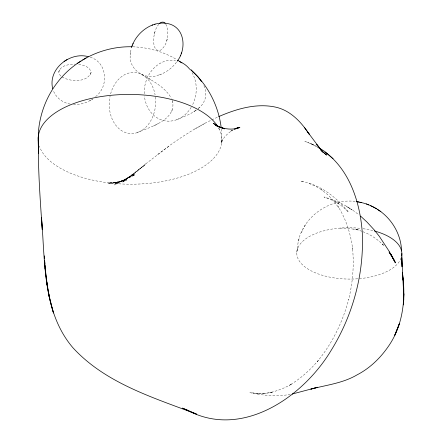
<?xml version="1.0" encoding="UTF-8"?>
<svg xmlns="http://www.w3.org/2000/svg" width="442" height="442" viewBox="0 0 442 442"><rect width="100%" height="100%" fill="white"/><g stroke="black" fill="none" stroke-linecap="round" stroke-linejoin="round"><path stroke-width="0.33" stroke-dasharray="2.21 1.66" d="M158.949 74.93C145.07 80.991 127.749 69.14 130.39 53.692M130.545 52.255L131.141 48.918M130.285 54.697L130.644 51.333M299.157 238.68L298.284 241.111L296.814 252.155L298.184 247.249M158.8 24.249C155.965 27.542 154.656 31.852 153.987 36.084C153.368 41.156 152.949 50.233 159.512 50.88C168.126 45.741 169.844 32.1 165.573 23.614M154.871 31.979L154.363 34.006M166.645 41.007L167.148 38.979M60.758 76.063L59.239 74.063L58.786 71.974C60.521 65.134 69.35 64.267 75.234 64.107M62.04 76.974C70.156 81.831 86.997 82.941 91.074 72.543C90.196 66.615 83.002 64.946 77.985 64.283M58.786 71.974L59.432 69.847M90.428 74.676L91.074 72.543M137.037 132.705C149.529 127.053 175.91 120.506 172.678 101.649M301.333 232.741L303.433 228.227M298.284 241.111C303.93 216.094 329.726 198.243 355.036 201.414M172.037 110.406L172.352 109.704M171.601 111.401L171.982 110.533M304.339 226.658L305.56 224.53M176.474 62.234C171.921 68.295 165.523 73.04 158.214 75.184M198.331 108.439C205.58 103.218 208.154 92.87 203.53 85.085M95.56 96.665C109.285 86.488 107.301 61.83 89.842 57.123M134.003 173.938L145.744 163.883L170.01 145.236L182.463 136.644L193.878 129.495L204.795 123.384M145.744 163.883L122.412 182.447L144.81 165.076L122.738 181.607L133.86 173.778L123.241 180.839L134.246 174.049L123.876 180.154L134.639 174.375L114.478 184.971L125.097 179.369L124.467 179.679L135.086 174.872L115.246 183.789L125.732 179.325L116.008 182.85L126.357 179.656L116.732 182.27L126.837 180.27L107.92 183.679L117.721 182.314L108.395 183.049L118.02 182.855L108.71 182.773M198.265 108.489L199.524 107.423M157.595 154.496L169.385 145.893M176.64 119.749L190.005 114.014L196.403 109.997M193.773 111.832L195.32 110.754M195.535 110.599L196.475 109.942M73.405 104.5C80.24 104.898 87.118 102.82 92.721 98.92L91.317 99.787M89.715 100.787L91.035 99.964M194.767 129.031L205.784 122.815L218.116 116.859M153.783 125.882L155.391 125.031M156.695 124.34L158.17 123.556M233.039 129.965L230.199 131.445L232.315 130.307C227.691 133.495 222.934 137.429 221.436 143.092L222.21 139.114L221.646 143.042L221.89 139.727L221.337 128.672M160.639 74.339L161.264 74.123M270.023 392.612L273.117 392.148L262.277 393.811C272.775 392.739 282.858 389.131 291.985 383.91L289.366 385.325C300.472 378.766 310.14 370.042 318.45 360.219L317.113 361.843C332.191 343.638 342.771 321.947 348.766 299.129L348.655 299.472C352.771 282.515 354.307 264.896 352.44 247.52L352.666 249.073C350.766 234.056 346.191 219.249 338.019 206.431L338.92 207.95L333.704 200.95L327.809 194.778L321.317 189.557L322.61 190.414L315.582 186.226L308.184 183.126M290.317 394.308C276.891 397.015 263.128 395.496 249.907 392.64L260.763 393.855L252.99 392.977M257.675 393.513L265.449 393.319M339.97 228.1L347.871 228.304L358.832 229.973L353.379 228.973M132.865 46.808C148.214 47.355 163.441 51.675 176.667 59.51M70.123 104.08C62.587 102.743 55.637 97.483 53.162 90.113M303.212 181.828L300.538 181.148C320.19 184.347 336.384 197.187 348.639 212.232L342.335 206.458L335.555 201.558L338.616 203.718L331.428 199.861L324.019 196.999C333.937 199.917 343.661 203.773 352.081 209.889L346.423 206.386L353.677 210.851L358.981 214.9M356.114 229.431L361.683 231.238M362.871 231.718C371.208 234.724 378.639 240.028 384.662 246.47M141.302 74.278C152.23 80.61 164.838 86.803 171.352 98.246M148.893 78.538L150.7 79.549M317.124 146.711L315.4 145.639L304.875 141.258L314.035 145.142L310.682 143.252L318.472 148.136M383.424 245.012L382.28 243.962L383.932 245.531M218.453 127.699L219.619 129.843M172.883 102.406L172.386 100.605L172.64 101.538M110.61 93.892A30.608 23.177 -85.6 0 1 133.86 72.449A30.608 23.177 -85.6 0 1 155.098 94.919M155.413 97.047A30.608 23.177 -85.6 0 1 131.053 133.589A30.608 23.177 -85.6 0 1 110.102 95.997M192.027 72.576A30.608 25.857 -80 0 1 192.231 105.461M191.182 107.329A30.608 25.857 -80 0 1 163.546 120.539A30.608 25.857 -80 0 1 144.401 95.903M144.258 93.748A30.608 25.857 -80 0 1 175.59 60.543M401.098 257.99A52.537 25.669 0.4 0 1 339.638 278.587A52.537 25.669 0.4 0 1 297.836 248.023A52.537 25.669 0.4 0 1 360.628 228.392M363.053 228.696A52.537 25.669 0.4 0 1 373.739 230.801M218.823 128.268A91.864 44.885 0.4 0 1 149.087 183.325A91.864 44.885 0.4 0 1 39.321 145.982"/><path stroke-width="0.66" d="M401.85 253.415L402.038 266.786L401.75 257.703L402.971 280.013L402.364 272.233C406.01 297.842 403.38 325.323 387.982 346.942C380.021 358.396 369.606 368.385 357.153 374.822C343.031 383.186 326.467 385.037 310.864 389.109L317.798 387.247L292.223 394.026M182.319 408.065L196.491 414.088C152.938 397.474 105.378 383.175 72.864 347.683C42.404 311.93 45.222 261.559 41.515 217.525L42.266 229.779C39.968 196.513 37.476 163.131 38.614 129.777C40.415 112.577 46.913 95.908 57.565 82.262C74.864 59.62 103.207 46.211 131.644 46.758M131.512 47.708C136.125 31.857 154.081 18.813 170.634 24.36C185.518 29.796 186.06 50.239 177.176 61.223M132.843 44.101L133.103 43.46M131.882 46.493L132.186 45.747M180.259 55.841L180.518 55.2M181.176 53.548L181.48 52.802M159.59 23.476C161.026 21.923 163.8 21.431 165.22 23.277M88.278 56.664C69.803 51.493 47.747 69.14 52.709 88.715M64.062 61.46L65.466 60.593M65.748 60.416L67.068 59.598M82.626 60.079L86.168 57.891M77.123 63.504L81.074 61.062M234.177 129.373L238.702 127.324L235.006 128.898L239.895 127.489C231.917 130.534 223.094 128.937 215.558 125.395L224.602 128.837L219.138 126.815L213.348 123.357L217.028 125.627M218.746 116.594C236.619 108.854 256.703 102.798 276.239 107.273C290.902 110.782 301.577 122.478 309.533 134.644L304.444 127.517M152.092 25.177L152.717 24.962M154.407 24.371L155.142 24.117M356.202 201.58L358.749 202.005M359.633 202.182C365.551 203.342 371.352 205.513 376.418 208.801M357.374 201.745L361.412 202.519M182.789 408.259L188.187 410.546M370.689 205.773C388.407 213.348 401.054 231.602 401.557 250.94M366.374 203.928L368.744 204.955M187.331 410.198C241.741 439.481 302.897 397.281 330.925 350.738C352.838 315.588 364.285 273.769 362.258 232.332C360.053 202.541 349.942 170.667 325.179 152.015M319.997 148.495L324.019 150.993L333.091 158.75M377.672 209.596L380.877 211.624M177.723 60.184L181.922 62.869M320.544 149.805L326.588 155.076L323.301 152.186L316.638 144.484L322.693 152.114L307.461 131.738M190.684 69.786C207.674 84.483 218.597 105.749 221.238 128.02M190.795 69.576L197.806 76.648L201.574 81.648M360.573 216.116L367.004 222.083L374.009 229.674L379.358 236.371L388.855 250.841L395.391 262.874L391.142 254.802L394.966 261.576L389.253 252.111M389.082 252.073L389.855 253.172M390.623 254.277L392.236 256.719L389.275 252.178M44.316 256.051L44.465 258.067M44.609 260.084L45.454 271.498L44.957 265.194M402.971 280.013L402.811 277.731L403.773 295.179M44.305 256.006L44.493 258.631M44.631 260.603L44.863 263.885M38.227 140.578L38.316 145.976M38.371 149.352L38.437 153.402L38.222 137.263M179.159 61.493A30.608 25.857 -80 0 1 189.784 69.272M374.402 230.973A52.537 25.669 0.4 0 1 401.601 256.178M38.255 140.882A91.864 44.885 0.4 0 1 114.506 95.008A91.864 44.885 0.4 0 1 217.928 126.721M403.806 293.687L403.723 300.295L403.668 289.14L403.364 304.93L403.806 293.687M396.734 330.296L394.783 335.229L399.408 323.638L396.734 330.296M53.449 312.914C48.869 298.278 46.438 283.079 45.145 267.824L47.305 285.471L46.543 281.013L49.731 298.704L48.509 293.51L53.449 312.914"/></g></svg>
